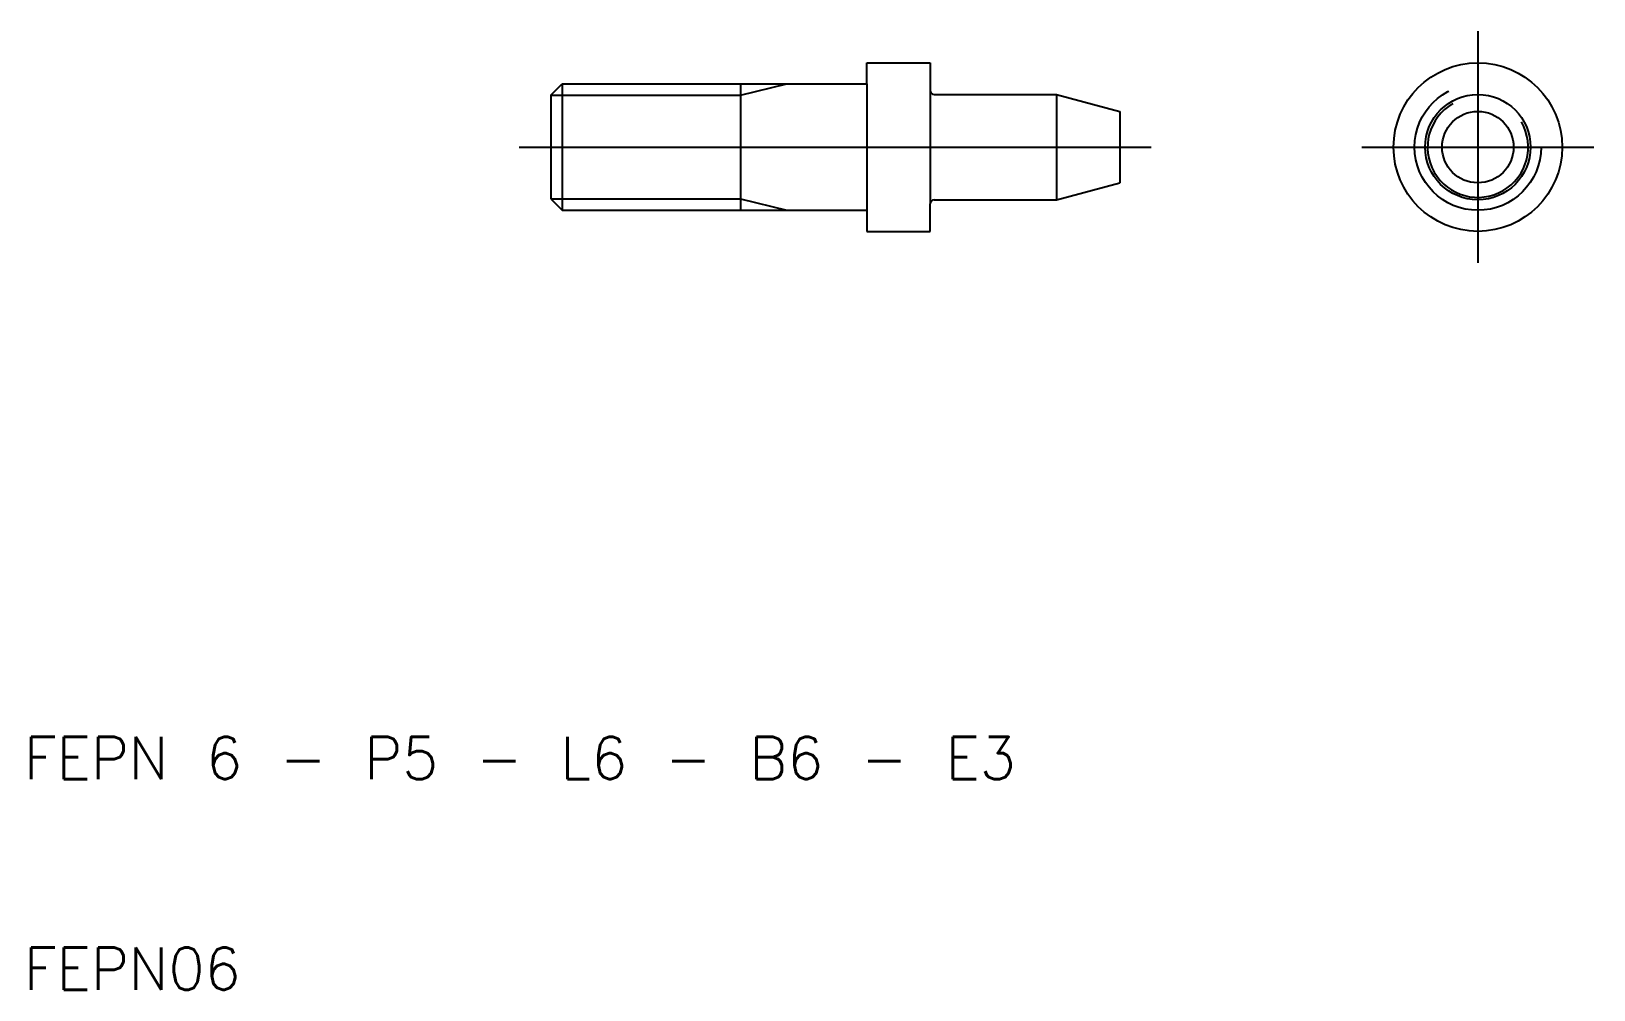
# Model space of a CAD drawing. Extents: x 10.3 to 84.5, y 10 to 55.5.
import ezdxf

# ---------------------------------------------------------------- set-up
doc = ezdxf.new("R2010")
doc.units = 0
doc.linetypes.add('CENTER', pattern=[50.8, 31.75, -6.35, 6.35, -6.35])
doc.linetypes.add('DASHED', pattern=[19.05, 12.7, -6.35])
doc.layers.get('0').update_dxf_attribs({"linetype": 'CONTINUOUS'})
doc.layers.add('CENTER', color=1, linetype='CENTER')
doc.styles.get("Standard").update_dxf_attribs({"font": 'txt.shx', "bigfont": 'extfont.shx'})

msp = doc.modelspace()

# ---------------------------------------------------------------- linework, layer by layer
for p, q in [((50, 54), (53, 54)), ((50, 53), (50, 54)), ((53, 54), (53, 52.7)), ((35, 52.459), (35.541, 53)), ((35.541, 53), (50, 53)), ((35.541, 53), (35.541, 47)), ((44, 53), (44, 47)), ((50, 53), (50, 47)), ((53, 52.7), (53, 47.3)), ((35, 52.459), (35, 47.541)), ((53.2, 52.5), (59, 52.5)), ((59, 52.5), (59, 47.5)), ((59, 52.5), (62, 51.696)), ((62, 51.696), (62, 48.304)), ((59, 47.5), (62, 48.304)), ((35, 47.541), (35.541, 47)), ((53.2, 47.5), (59, 47.5)), ((35.541, 47), (50, 47)), ((50, 47), (50, 46)), ((53, 46), (53, 47.3)), ((50, 46), (53, 46))]:
    msp.add_line(p, q)
at = {"color": 3}
for p, q in [((44, 52.459), (46.207, 53)), ((44, 47.541), (46.207, 47))]:
    msp.add_line(p, q, dxfattribs=at)
at = {"color": 3, "linetype": 'CONTINUOUS'}
for p, q in [((35, 52.459), (44, 52.459)), ((35, 47.541), (44, 47.541))]:
    msp.add_line(p, q, dxfattribs=at)
for radius in [4, 2.5, 1.696]:
    msp.add_circle((79, 50), radius)
at = {"color": 3, "linetype": 'DASHED'}
msp.add_circle((79, 50), 3, dxfattribs=at)
for centre, start, end in [((53.2, 52.7), 180, 270), ((53.2, 47.3), 90, 180)]:
    msp.add_arc(centre, 0.2, start, end)
msp.add_arc((79, 50), 2.386, 120, 30, dxfattribs=at)
at = {"layer": 'CENTER', "color": 1, "linetype": 'CENTER'}
for p, q in [((79, 55.5), (79, 44.5)), ((33.5, 50), (63.5, 50)), ((73.5, 50), (84.5, 50))]:
    msp.add_line(p, q, dxfattribs=at)

# ---------------------------------------------------------------- texts
for s, p in [('FEPN 6 - P5 - L6 - B6 - E3', (10, 20)), ('FEPN06', (10, 10))]:
    msp.add_text(s, height=2).set_placement(p)

doc.saveas('drawing.dxf')
